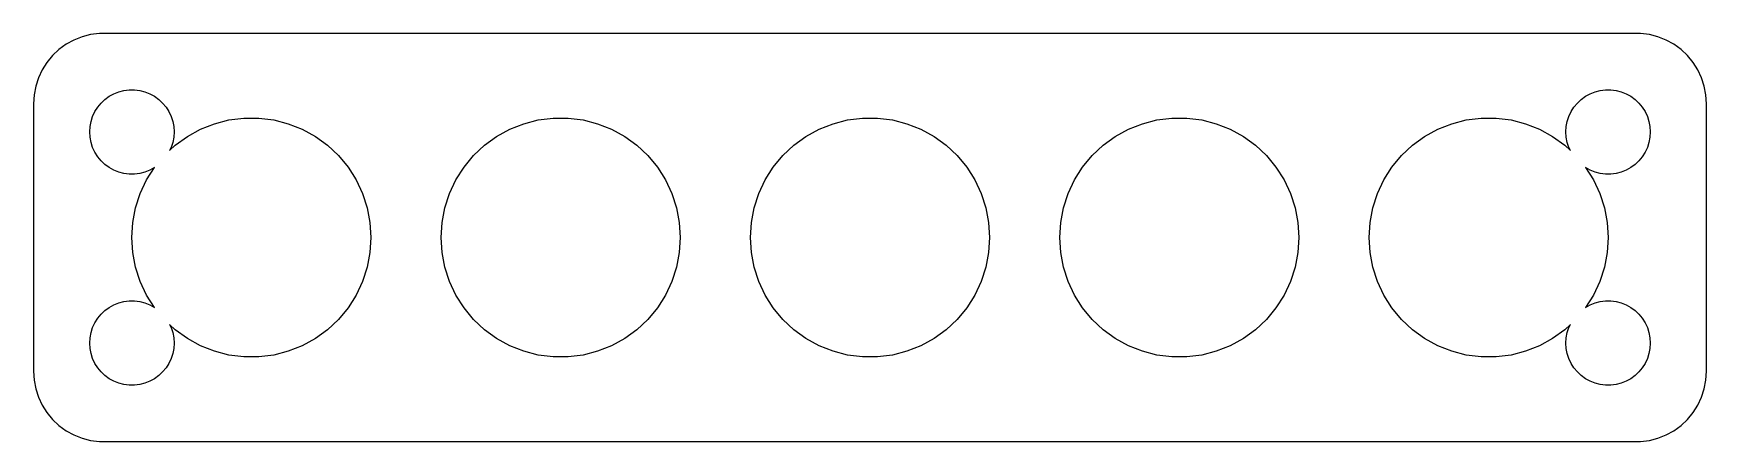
# Model space of a CAD drawing. Header units: metres. Extents: x -60 to 60, y 25 to 53.
import ezdxf

# ---------------------------------------------------------------- set-up
doc = ezdxf.new("R2010")
doc.units = ezdxf.units.M

msp = doc.modelspace()

# ---------------------------------------------------------------- linework, layer by layer
for p, q in [((-57.1791, 52.7216), (-57.6871, 52.3526)), ((-56.6289, 53.0241), (-57.1791, 52.7216)), ((-56.0451, 53.2553), (-56.6289, 53.0241)), ((-55.4369, 53.4114), (-56.0451, 53.2553)), ((-54.8139, 53.4901), (-55.4369, 53.4114)), ((54.8139, 53.4901), (-54.8139, 53.4901)), ((55.4369, 53.4114), (54.8139, 53.4901)), ((56.0451, 53.2553), (55.4369, 53.4114)), ((56.6289, 53.0241), (56.0451, 53.2553)), ((57.1791, 52.7216), (56.6289, 53.0241)), ((57.6871, 52.3526), (57.1791, 52.7216)), ((-58.5451, 51.4389), (-58.8815, 50.9088)), ((-58.1448, 51.9227), (-58.5451, 51.4389)), ((-57.6871, 52.3526), (-58.1448, 51.9227)), ((58.1448, 51.9227), (57.6871, 52.3526)), ((58.5451, 51.4389), (58.1448, 51.9227)), ((58.8815, 50.9088), (58.5451, 51.4389)), ((-59.1489, 50.3406), (-59.3429, 49.7434)), ((-58.8815, 50.9088), (-59.1489, 50.3406)), ((59.1489, 50.3406), (58.8815, 50.9088)), ((59.3429, 49.7434), (59.1489, 50.3406)), ((-59.4606, 49.1267), (-59.5, 48.5)), ((-59.3429, 49.7434), (-59.4606, 49.1267)), ((-54.6869, 48.5536), (-54.4123, 48.8115)), ((-54.4123, 48.8115), (-54.1075, 49.033)), ((-54.1075, 49.033), (-53.7773, 49.2145)), ((-53.7773, 49.2145), (-53.427, 49.3532)), ((-53.427, 49.3532), (-53.0621, 49.4469)), ((-53.0621, 49.4469), (-52.6884, 49.4941)), ((-52.6884, 49.4941), (-52.3116, 49.4941)), ((-52.3116, 49.4941), (-51.9379, 49.4469)), ((-51.9379, 49.4469), (-51.5729, 49.3532)), ((-51.5729, 49.3532), (-51.2227, 49.2145)), ((-51.2227, 49.2145), (-50.8925, 49.033)), ((-50.8925, 49.033), (-50.5877, 48.8115)), ((-50.5877, 48.8115), (-50.3131, 48.5536)), ((50.3131, 48.5536), (50.5877, 48.8115)), ((50.5877, 48.8115), (50.8925, 49.033)), ((50.8925, 49.033), (51.2227, 49.2145)), ((51.2227, 49.2145), (51.5729, 49.3532)), ((51.5729, 49.3532), (51.9379, 49.4469)), ((51.9379, 49.4469), (52.3116, 49.4941)), ((52.3116, 49.4941), (52.6884, 49.4941)), ((52.6884, 49.4941), (53.0621, 49.4469)), ((53.0621, 49.4469), (53.427, 49.3532)), ((53.427, 49.3532), (53.7773, 49.2145)), ((53.7773, 49.2145), (54.1075, 49.033)), ((54.1075, 49.033), (54.4123, 48.8115)), ((54.4123, 48.8115), (54.6869, 48.5536)), ((59.4606, 49.1267), (59.3429, 49.7434)), ((59.5, 48.5), (59.4606, 49.1267)), ((-59.5, 48.5), (-59.5, 29.5)), ((-55.4057, 47.2461), (-55.2893, 47.6044)), ((-55.2893, 47.6044), (-55.1289, 47.9453)), ((-55.1289, 47.9453), (-54.927, 48.2634)), ((-54.927, 48.2634), (-54.6869, 48.5536)), ((-50.3131, 48.5536), (-50.0729, 48.2634)), ((-50.0729, 48.2634), (-49.8711, 47.9453)), ((-49.8711, 47.9453), (-49.7107, 47.6044)), ((-49.7107, 47.6044), (-49.5942, 47.2461)), ((49.5942, 47.2461), (49.7107, 47.6044)), ((49.7107, 47.6044), (49.8711, 47.9453)), ((49.8711, 47.9453), (50.0729, 48.2634)), ((50.0729, 48.2634), (50.3131, 48.5536)), ((54.6869, 48.5536), (54.927, 48.2634)), ((54.927, 48.2634), (55.1289, 47.9453)), ((55.1289, 47.9453), (55.2893, 47.6044)), ((55.2893, 47.6044), (55.4057, 47.2461)), ((59.5, 29.5), (59.5, 48.5)), ((-55.5, 46.5), (-55.4763, 46.876)), ((-55.4763, 46.124), (-55.5, 46.5)), ((-55.4763, 46.876), (-55.4057, 47.2461)), ((-49.5942, 47.2461), (-49.5237, 46.876)), ((-49.5237, 46.876), (-49.5, 46.5)), ((-49.5, 46.5), (-49.5237, 46.124)), ((-48.5545, 46.1768), (-47.6191, 46.691)), ((-47.6191, 46.691), (-46.6266, 47.084)), ((-46.6266, 47.084), (-45.5927, 47.3494)), ((-45.5927, 47.3494), (-44.5337, 47.4832)), ((-44.5337, 47.4832), (-43.4663, 47.4832)), ((-43.4663, 47.4832), (-42.4073, 47.3494)), ((-42.4073, 47.3494), (-41.3734, 47.084)), ((-41.3734, 47.084), (-40.3809, 46.691)), ((-40.3809, 46.691), (-39.4455, 46.1768)), ((-26.5545, 46.1768), (-25.6191, 46.691)), ((-25.6191, 46.691), (-24.6266, 47.084)), ((-24.6266, 47.084), (-23.5927, 47.3494)), ((-23.5927, 47.3494), (-22.5337, 47.4832)), ((-22.5337, 47.4832), (-21.4663, 47.4832)), ((-21.4663, 47.4832), (-20.4073, 47.3494)), ((-20.4073, 47.3494), (-19.3734, 47.084)), ((-19.3734, 47.084), (-18.3809, 46.691)), ((-18.3809, 46.691), (-17.4455, 46.1768)), ((-4.55452, 46.1768), (-3.61911, 46.691)), ((-3.61911, 46.691), (-2.62663, 47.084)), ((-2.62663, 47.084), (-1.59273, 47.3494)), ((-1.59273, 47.3494), (-0.53371, 47.4832)), ((-0.53371, 47.4832), (0.53371, 47.4832)), ((0.53371, 47.4832), (1.59273, 47.3494)), ((1.59273, 47.3494), (2.62663, 47.084)), ((2.62663, 47.084), (3.61911, 46.691)), ((3.61911, 46.691), (4.55452, 46.1768)), ((17.4455, 46.1768), (18.3809, 46.691)), ((18.3809, 46.691), (19.3734, 47.084)), ((19.3734, 47.084), (20.4073, 47.3494)), ((20.4073, 47.3494), (21.4663, 47.4832)), ((21.4663, 47.4832), (22.5337, 47.4832)), ((22.5337, 47.4832), (23.5927, 47.3494)), ((23.5927, 47.3494), (24.6266, 47.084)), ((24.6266, 47.084), (25.6191, 46.691)), ((25.6191, 46.691), (26.5545, 46.1768)), ((39.4455, 46.1768), (40.3809, 46.691)), ((40.3809, 46.691), (41.3734, 47.084)), ((41.3734, 47.084), (42.4073, 47.3494)), ((42.4073, 47.3494), (43.4663, 47.4832)), ((43.4663, 47.4832), (44.5337, 47.4832)), ((44.5337, 47.4832), (45.5927, 47.3494)), ((45.5927, 47.3494), (46.6266, 47.084)), ((46.6266, 47.084), (47.6191, 46.691)), ((47.6191, 46.691), (48.5545, 46.1768)), ((49.5, 46.5), (49.5237, 46.876)), ((49.5237, 46.124), (49.5, 46.5)), ((49.5237, 46.876), (49.5942, 47.2461)), ((55.4057, 47.2461), (55.4763, 46.876)), ((55.4763, 46.876), (55.5, 46.5)), ((55.5, 46.5), (55.4763, 46.124)), ((-55.4057, 45.7539), (-55.4763, 46.124)), ((-55.2893, 45.3956), (-55.4057, 45.7539)), ((-55.1289, 45.0547), (-55.2893, 45.3956)), ((-49.8127, 45.1788), (-49.4181, 45.5494)), ((-49.7107, 45.3956), (-49.8127, 45.1788)), ((-49.5942, 45.7539), (-49.7107, 45.3956)), ((-49.5237, 46.124), (-49.5942, 45.7539)), ((-49.4181, 45.5494), (-48.5545, 46.1768)), ((-39.4455, 46.1768), (-38.5819, 45.5494)), ((-38.5819, 45.5494), (-37.8038, 44.8186)), ((-28.1962, 44.8186), (-27.4181, 45.5494)), ((-27.4181, 45.5494), (-26.5545, 46.1768)), ((-17.4455, 46.1768), (-16.5819, 45.5494)), ((-16.5819, 45.5494), (-15.8038, 44.8186)), ((-6.19623, 44.8186), (-5.41809, 45.5494)), ((-5.41809, 45.5494), (-4.55452, 46.1768)), ((4.55452, 46.1768), (5.41809, 45.5494)), ((5.41809, 45.5494), (6.19623, 44.8186)), ((15.8038, 44.8186), (16.5819, 45.5494)), ((16.5819, 45.5494), (17.4455, 46.1768)), ((26.5545, 46.1768), (27.4181, 45.5494)), ((27.4181, 45.5494), (28.1962, 44.8186)), ((37.8038, 44.8186), (38.5819, 45.5494)), ((38.5819, 45.5494), (39.4455, 46.1768)), ((48.5545, 46.1768), (49.4181, 45.5494)), ((49.4181, 45.5494), (49.8127, 45.1788)), ((49.5942, 45.7539), (49.5237, 46.124)), ((49.7107, 45.3956), (49.5942, 45.7539)), ((49.8127, 45.1788), (49.7107, 45.3956)), ((55.2893, 45.3956), (55.1289, 45.0547)), ((55.4057, 45.7539), (55.2893, 45.3956)), ((55.4763, 46.124), (55.4057, 45.7539)), ((-54.927, 44.7366), (-55.1289, 45.0547)), ((-54.6869, 44.4464), (-54.927, 44.7366)), ((-54.4123, 44.1884), (-54.6869, 44.4464)), ((-54.1075, 43.967), (-54.4123, 44.1884)), ((-37.8038, 44.8186), (-37.1234, 43.9962)), ((-28.8766, 43.9962), (-28.1962, 44.8186)), ((-15.8038, 44.8186), (-15.1234, 43.9962)), ((-6.87663, 43.9962), (-6.19623, 44.8186)), ((6.19623, 44.8186), (6.87663, 43.9962)), ((15.1234, 43.9962), (15.8038, 44.8186)), ((28.1962, 44.8186), (28.8766, 43.9962)), ((37.1234, 43.9962), (37.8038, 44.8186)), ((54.4123, 44.1884), (54.1075, 43.967)), ((54.6869, 44.4464), (54.4123, 44.1884)), ((54.927, 44.7366), (54.6869, 44.4464)), ((55.1289, 45.0547), (54.927, 44.7366)), ((-53.7773, 43.7855), (-54.1075, 43.967)), ((-53.427, 43.6468), (-53.7773, 43.7855)), ((-53.0621, 43.5531), (-53.427, 43.6468)), ((-52.6884, 43.5059), (-53.0621, 43.5531)), ((-52.3116, 43.5059), (-52.6884, 43.5059)), ((-51.9379, 43.5531), (-52.3116, 43.5059)), ((-51.5729, 43.6468), (-51.9379, 43.5531)), ((-51.9031, 42.129), (-51.4486, 43.0949)), ((-51.2227, 43.7855), (-51.5729, 43.6468)), ((-51.4486, 43.0949), (-50.8965, 43.9648)), ((-50.8965, 43.9648), (-51.2227, 43.7855)), ((-37.1234, 43.9962), (-36.5514, 43.0949)), ((-36.5514, 43.0949), (-36.0969, 42.129)), ((-29.9031, 42.129), (-29.4486, 43.0949)), ((-29.4486, 43.0949), (-28.8766, 43.9962)), ((-15.1234, 43.9962), (-14.5514, 43.0949)), ((-14.5514, 43.0949), (-14.0969, 42.129)), ((-7.90309, 42.129), (-7.44859, 43.0949)), ((-7.44859, 43.0949), (-6.87663, 43.9962)), ((6.87663, 43.9962), (7.44859, 43.0949)), ((7.44859, 43.0949), (7.90309, 42.129)), ((14.0969, 42.129), (14.5514, 43.0949)), ((14.5514, 43.0949), (15.1234, 43.9962)), ((28.8766, 43.9962), (29.4486, 43.0949)), ((29.4486, 43.0949), (29.9031, 42.129)), ((36.0969, 42.129), (36.5514, 43.0949)), ((36.5514, 43.0949), (37.1234, 43.9962)), ((51.2227, 43.7855), (50.8965, 43.9648)), ((50.8965, 43.9648), (51.4486, 43.0949)), ((51.5729, 43.6468), (51.2227, 43.7855)), ((51.4486, 43.0949), (51.9031, 42.129)), ((51.9379, 43.5531), (51.5729, 43.6468)), ((52.3116, 43.5059), (51.9379, 43.5531)), ((52.6884, 43.5059), (52.3116, 43.5059)), ((53.0621, 43.5531), (52.6884, 43.5059)), ((53.427, 43.6468), (53.0621, 43.5531)), ((53.7773, 43.7855), (53.427, 43.6468)), ((54.1075, 43.967), (53.7773, 43.7855)), ((-52.233, 41.1139), (-51.9031, 42.129)), ((-36.0969, 42.129), (-35.767, 41.1139)), ((-30.233, 41.1139), (-29.9031, 42.129)), ((-14.0969, 42.129), (-13.767, 41.1139)), ((-8.23296, 41.1139), (-7.90309, 42.129)), ((7.90309, 42.129), (8.23296, 41.1139)), ((13.767, 41.1139), (14.0969, 42.129)), ((29.9031, 42.129), (30.233, 41.1139)), ((35.767, 41.1139), (36.0969, 42.129)), ((51.9031, 42.129), (52.233, 41.1139)), ((-52.433, 40.0653), (-52.233, 41.1139)), ((-35.767, 41.1139), (-35.567, 40.0653)), ((-30.433, 40.0653), (-30.233, 41.1139)), ((-13.767, 41.1139), (-13.567, 40.0653)), ((-8.43297, 40.0653), (-8.23296, 41.1139)), ((8.23296, 41.1139), (8.43297, 40.0653)), ((13.567, 40.0653), (13.767, 41.1139)), ((30.233, 41.1139), (30.433, 40.0653)), ((35.567, 40.0653), (35.767, 41.1139)), ((52.233, 41.1139), (52.433, 40.0653)), ((-52.5, 39), (-52.433, 40.0653)), ((-35.567, 40.0653), (-35.5, 39)), ((-30.5, 39), (-30.433, 40.0653)), ((-13.567, 40.0653), (-13.5, 39)), ((-8.5, 39), (-8.43297, 40.0653)), ((8.43297, 40.0653), (8.5, 39)), ((13.5, 39), (13.567, 40.0653)), ((30.433, 40.0653), (30.5, 39)), ((35.5, 39), (35.567, 40.0653)), ((52.433, 40.0653), (52.5, 39)), ((-52.433, 37.9347), (-52.5, 39)), ((-35.5, 39), (-35.567, 37.9347)), ((-30.433, 37.9347), (-30.5, 39)), ((-13.5, 39), (-13.567, 37.9347)), ((-8.43297, 37.9347), (-8.5, 39)), ((8.5, 39), (8.43297, 37.9347)), ((13.567, 37.9347), (13.5, 39)), ((30.5, 39), (30.433, 37.9347)), ((35.567, 37.9347), (35.5, 39)), ((52.5, 39), (52.433, 37.9347)), ((-52.233, 36.8861), (-52.433, 37.9347)), ((-35.567, 37.9347), (-35.767, 36.8861)), ((-30.233, 36.8861), (-30.433, 37.9347)), ((-13.567, 37.9347), (-13.767, 36.8861)), ((-8.23296, 36.8861), (-8.43297, 37.9347)), ((8.43297, 37.9347), (8.23296, 36.8861)), ((13.767, 36.8861), (13.567, 37.9347)), ((30.433, 37.9347), (30.233, 36.8861)), ((35.767, 36.8861), (35.567, 37.9347)), ((52.433, 37.9347), (52.233, 36.8861)), ((-51.9031, 35.871), (-52.233, 36.8861)), ((-51.4486, 34.9051), (-51.9031, 35.871)), ((-36.0969, 35.871), (-36.5514, 34.9051)), ((-35.767, 36.8861), (-36.0969, 35.871)), ((-29.9031, 35.871), (-30.233, 36.8861)), ((-29.4486, 34.9051), (-29.9031, 35.871)), ((-14.0969, 35.871), (-14.5514, 34.9051)), ((-13.767, 36.8861), (-14.0969, 35.871)), ((-7.90309, 35.871), (-8.23296, 36.8861)), ((-7.44859, 34.9051), (-7.90309, 35.871)), ((7.90309, 35.871), (7.44859, 34.9051)), ((8.23296, 36.8861), (7.90309, 35.871)), ((14.0969, 35.871), (13.767, 36.8861)), ((14.5514, 34.9051), (14.0969, 35.871)), ((29.9031, 35.871), (29.4486, 34.9051)), ((30.233, 36.8861), (29.9031, 35.871)), ((36.0969, 35.871), (35.767, 36.8861)), ((36.5514, 34.9051), (36.0969, 35.871)), ((51.9031, 35.871), (51.4486, 34.9051)), ((52.233, 36.8861), (51.9031, 35.871)), ((-50.8965, 34.0352), (-51.4486, 34.9051)), ((-36.5514, 34.9051), (-37.1234, 34.0038)), ((-28.8766, 34.0038), (-29.4486, 34.9051)), ((-14.5514, 34.9051), (-15.1234, 34.0038)), ((-6.87663, 34.0038), (-7.44859, 34.9051)), ((7.44859, 34.9051), (6.87663, 34.0038)), ((15.1234, 34.0038), (14.5514, 34.9051)), ((29.4486, 34.9051), (28.8766, 34.0038)), ((37.1234, 34.0038), (36.5514, 34.9051)), ((51.4486, 34.9051), (50.8965, 34.0352)), ((-54.927, 33.2634), (-54.6869, 33.5536)), ((-54.6869, 33.5536), (-54.4123, 33.8116)), ((-54.4123, 33.8116), (-54.1075, 34.033)), ((-54.1075, 34.033), (-53.7773, 34.2145)), ((-53.7773, 34.2145), (-53.427, 34.3532)), ((-53.427, 34.3532), (-53.0621, 34.4469)), ((-53.0621, 34.4469), (-52.6884, 34.4941)), ((-52.6884, 34.4941), (-52.3116, 34.4941)), ((-52.3116, 34.4941), (-51.9379, 34.4469)), ((-51.9379, 34.4469), (-51.5729, 34.3532)), ((-51.5729, 34.3532), (-51.2227, 34.2145)), ((-51.2227, 34.2145), (-50.8965, 34.0352)), ((-37.1234, 34.0038), (-37.8038, 33.1814)), ((-28.1962, 33.1814), (-28.8766, 34.0038)), ((-15.1234, 34.0038), (-15.8038, 33.1814)), ((-6.19623, 33.1814), (-6.87663, 34.0038)), ((6.87663, 34.0038), (6.19623, 33.1814)), ((15.8038, 33.1814), (15.1234, 34.0038)), ((28.8766, 34.0038), (28.1962, 33.1814)), ((37.8038, 33.1814), (37.1234, 34.0038)), ((50.8965, 34.0352), (51.2227, 34.2145)), ((51.2227, 34.2145), (51.5729, 34.3532)), ((51.5729, 34.3532), (51.9379, 34.4469)), ((51.9379, 34.4469), (52.3116, 34.4941)), ((52.3116, 34.4941), (52.6884, 34.4941)), ((52.6884, 34.4941), (53.0621, 34.4469)), ((53.0621, 34.4469), (53.427, 34.3532)), ((53.427, 34.3532), (53.7773, 34.2145)), ((53.7773, 34.2145), (54.1075, 34.033)), ((54.1075, 34.033), (54.4123, 33.8116)), ((54.4123, 33.8116), (54.6869, 33.5536)), ((54.6869, 33.5536), (54.927, 33.2634)), ((-55.4763, 31.876), (-55.4057, 32.2461)), ((-55.4057, 32.2461), (-55.2893, 32.6044)), ((-55.2893, 32.6044), (-55.1289, 32.9453)), ((-55.1289, 32.9453), (-54.927, 33.2634)), ((-49.4181, 32.4506), (-49.8127, 32.8212)), ((-49.8127, 32.8212), (-49.7107, 32.6044)), ((-49.7107, 32.6044), (-49.5942, 32.2461)), ((-49.5942, 32.2461), (-49.5237, 31.876)), ((-48.5545, 31.8232), (-49.4181, 32.4506)), ((-38.5819, 32.4506), (-39.4455, 31.8232)), ((-37.8038, 33.1814), (-38.5819, 32.4506)), ((-27.4181, 32.4506), (-28.1962, 33.1814)), ((-26.5545, 31.8232), (-27.4181, 32.4506)), ((-16.5819, 32.4506), (-17.4455, 31.8232)), ((-15.8038, 33.1814), (-16.5819, 32.4506)), ((-5.41809, 32.4506), (-6.19623, 33.1814)), ((-4.55452, 31.8232), (-5.41809, 32.4506)), ((5.41809, 32.4506), (4.55452, 31.8232)), ((6.19623, 33.1814), (5.41809, 32.4506)), ((16.5819, 32.4506), (15.8038, 33.1814)), ((17.4455, 31.8232), (16.5819, 32.4506)), ((27.4181, 32.4506), (26.5545, 31.8232)), ((28.1962, 33.1814), (27.4181, 32.4506)), ((38.5819, 32.4506), (37.8038, 33.1814)), ((39.4455, 31.8232), (38.5819, 32.4506)), ((49.4181, 32.4506), (48.5545, 31.8232)), ((49.8127, 32.8212), (49.4181, 32.4506)), ((49.5237, 31.876), (49.5942, 32.2461)), ((49.5942, 32.2461), (49.7107, 32.6044)), ((49.7107, 32.6044), (49.8127, 32.8212)), ((54.927, 33.2634), (55.1289, 32.9453)), ((55.1289, 32.9453), (55.2893, 32.6044)), ((55.2893, 32.6044), (55.4057, 32.2461)), ((55.4057, 32.2461), (55.4763, 31.876)), ((-55.5, 31.5), (-55.4763, 31.876)), ((-55.4763, 31.124), (-55.5, 31.5)), ((-55.4057, 30.7539), (-55.4763, 31.124)), ((-49.5237, 31.124), (-49.5942, 30.7539)), ((-49.5237, 31.876), (-49.5, 31.5)), ((-49.5, 31.5), (-49.5237, 31.124)), ((-47.6191, 31.309), (-48.5545, 31.8232)), ((-46.6266, 30.916), (-47.6191, 31.309)), ((-40.3809, 31.309), (-41.3734, 30.916)), ((-39.4455, 31.8232), (-40.3809, 31.309)), ((-25.6191, 31.309), (-26.5545, 31.8232)), ((-24.6266, 30.916), (-25.6191, 31.309)), ((-18.3809, 31.309), (-19.3734, 30.916)), ((-17.4455, 31.8232), (-18.3809, 31.309)), ((-3.61911, 31.309), (-4.55452, 31.8232)), ((-2.62663, 30.916), (-3.61911, 31.309)), ((3.61911, 31.309), (2.62663, 30.916)), ((4.55452, 31.8232), (3.61911, 31.309)), ((18.3809, 31.309), (17.4455, 31.8232)), ((19.3734, 30.916), (18.3809, 31.309)), ((25.6191, 31.309), (24.6266, 30.916)), ((26.5545, 31.8232), (25.6191, 31.309)), ((40.3809, 31.309), (39.4455, 31.8232)), ((41.3734, 30.916), (40.3809, 31.309)), ((47.6191, 31.309), (46.6266, 30.916)), ((48.5545, 31.8232), (47.6191, 31.309)), ((49.5, 31.5), (49.5237, 31.876)), ((49.5237, 31.124), (49.5, 31.5)), ((49.5942, 30.7539), (49.5237, 31.124)), ((55.4763, 31.124), (55.4057, 30.7539)), ((55.4763, 31.876), (55.5, 31.5)), ((55.5, 31.5), (55.4763, 31.124)), ((-55.2893, 30.3956), (-55.4057, 30.7539)), ((-55.1289, 30.0547), (-55.2893, 30.3956)), ((-54.927, 29.7366), (-55.1289, 30.0547)), ((-49.8711, 30.0547), (-50.0729, 29.7366)), ((-49.7107, 30.3956), (-49.8711, 30.0547)), ((-49.5942, 30.7539), (-49.7107, 30.3956)), ((-45.5927, 30.6506), (-46.6266, 30.916)), ((-44.5337, 30.5168), (-45.5927, 30.6506)), ((-43.4663, 30.5168), (-44.5337, 30.5168)), ((-42.4073, 30.6506), (-43.4663, 30.5168)), ((-41.3734, 30.916), (-42.4073, 30.6506)), ((-23.5927, 30.6506), (-24.6266, 30.916)), ((-22.5337, 30.5168), (-23.5927, 30.6506)), ((-21.4663, 30.5168), (-22.5337, 30.5168)), ((-20.4073, 30.6506), (-21.4663, 30.5168)), ((-19.3734, 30.916), (-20.4073, 30.6506)), ((-1.59273, 30.6506), (-2.62663, 30.916)), ((-0.53371, 30.5168), (-1.59273, 30.6506)), ((0.53371, 30.5168), (-0.53371, 30.5168)), ((1.59273, 30.6506), (0.53371, 30.5168)), ((2.62663, 30.916), (1.59273, 30.6506)), ((20.4073, 30.6506), (19.3734, 30.916)), ((21.4663, 30.5168), (20.4073, 30.6506)), ((22.5337, 30.5168), (21.4663, 30.5168)), ((23.5927, 30.6506), (22.5337, 30.5168)), ((24.6266, 30.916), (23.5927, 30.6506)), ((42.4073, 30.6506), (41.3734, 30.916)), ((43.4663, 30.5168), (42.4073, 30.6506)), ((44.5337, 30.5168), (43.4663, 30.5168)), ((45.5927, 30.6506), (44.5337, 30.5168)), ((46.6266, 30.916), (45.5927, 30.6506)), ((49.7107, 30.3956), (49.5942, 30.7539)), ((49.8711, 30.0547), (49.7107, 30.3956)), ((50.0729, 29.7366), (49.8711, 30.0547)), ((55.1289, 30.0547), (54.927, 29.7366)), ((55.2893, 30.3956), (55.1289, 30.0547)), ((55.4057, 30.7539), (55.2893, 30.3956)), ((-59.5, 29.5), (-59.4606, 28.8733)), ((-59.4606, 28.8733), (-59.3429, 28.2566)), ((-54.6869, 29.4464), (-54.927, 29.7366)), ((-54.4123, 29.1885), (-54.6869, 29.4464)), ((-54.1075, 28.967), (-54.4123, 29.1885)), ((-53.7773, 28.7855), (-54.1075, 28.967)), ((-53.427, 28.6468), (-53.7773, 28.7855)), ((-53.0621, 28.5531), (-53.427, 28.6468)), ((-51.5729, 28.6468), (-51.9379, 28.5531)), ((-51.2227, 28.7855), (-51.5729, 28.6468)), ((-50.8925, 28.967), (-51.2227, 28.7855)), ((-50.5877, 29.1885), (-50.8925, 28.967)), ((-50.3131, 29.4464), (-50.5877, 29.1885)), ((-50.0729, 29.7366), (-50.3131, 29.4464)), ((50.3131, 29.4464), (50.0729, 29.7366)), ((50.5877, 29.1885), (50.3131, 29.4464)), ((50.8925, 28.967), (50.5877, 29.1885)), ((51.2227, 28.7855), (50.8925, 28.967)), ((51.5729, 28.6468), (51.2227, 28.7855)), ((51.9379, 28.5531), (51.5729, 28.6468)), ((53.427, 28.6468), (53.0621, 28.5531)), ((53.7773, 28.7855), (53.427, 28.6468)), ((54.1075, 28.967), (53.7773, 28.7855)), ((54.4123, 29.1885), (54.1075, 28.967)), ((54.6869, 29.4464), (54.4123, 29.1885)), ((54.927, 29.7366), (54.6869, 29.4464)), ((59.3429, 28.2566), (59.4606, 28.8733)), ((59.4606, 28.8733), (59.5, 29.5)), ((-59.3429, 28.2566), (-59.1489, 27.6594)), ((-59.1489, 27.6594), (-58.8815, 27.0912)), ((-52.6884, 28.5059), (-53.0621, 28.5531)), ((-52.3116, 28.5059), (-52.6884, 28.5059)), ((-51.9379, 28.5531), (-52.3116, 28.5059)), ((52.3116, 28.5059), (51.9379, 28.5531)), ((52.6884, 28.5059), (52.3116, 28.5059)), ((53.0621, 28.5531), (52.6884, 28.5059)), ((58.8815, 27.0912), (59.1489, 27.6594)), ((59.1489, 27.6594), (59.3429, 28.2566)), ((-58.8815, 27.0912), (-58.5451, 26.5611)), ((-58.5451, 26.5611), (-58.1448, 26.0773)), ((58.1448, 26.0773), (58.5451, 26.5611)), ((58.5451, 26.5611), (58.8815, 27.0912)), ((-58.1448, 26.0773), (-57.6871, 25.6474)), ((-57.6871, 25.6474), (-57.1791, 25.2784)), ((-57.1791, 25.2784), (-56.6289, 24.9759)), ((56.6289, 24.9759), (57.1791, 25.2784)), ((57.1791, 25.2784), (57.6871, 25.6474)), ((57.6871, 25.6474), (58.1448, 26.0773)), ((-56.6289, 24.9759), (-56.0451, 24.7447)), ((-56.0451, 24.7447), (-55.4369, 24.5886)), ((-55.4369, 24.5886), (-54.8139, 24.5099)), ((-54.8139, 24.5099), (54.8139, 24.5099)), ((54.8139, 24.5099), (55.4369, 24.5886)), ((55.4369, 24.5886), (56.0451, 24.7447)), ((56.0451, 24.7447), (56.6289, 24.9759))]:
    msp.add_line(p, q)

doc.saveas('drawing.dxf')
